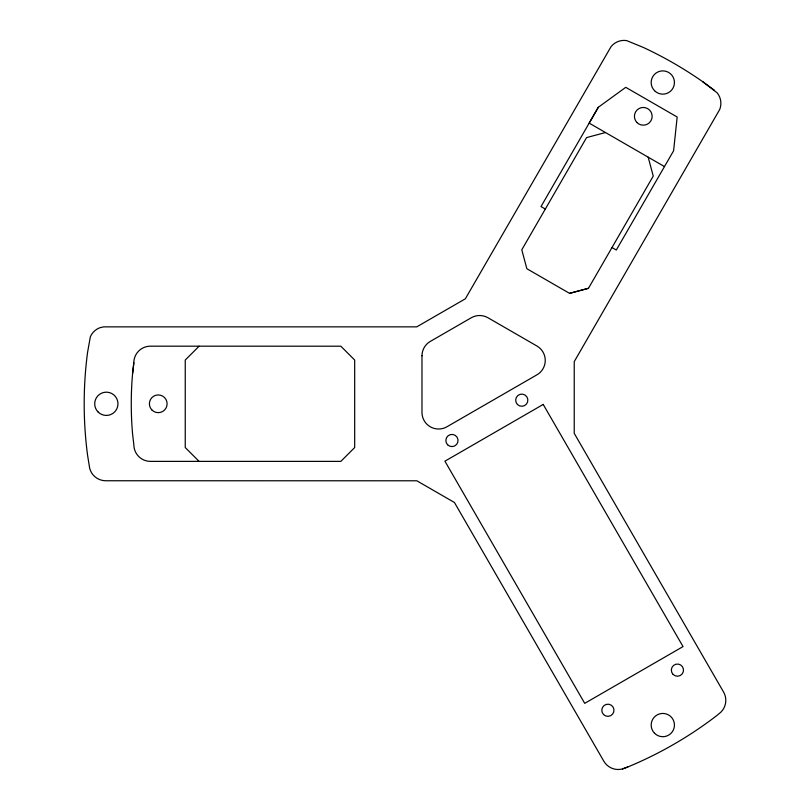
<?xml version="1.0" encoding="UTF-8"?>
<svg xmlns="http://www.w3.org/2000/svg" width="810" height="810" viewBox="0 0 810 810"><rect width="100%" height="100%" fill="white"/><g stroke="black" fill="none" stroke-linecap="round" stroke-linejoin="round"><path stroke-width="1.21" d="M132.577 373.633L133.812 362.779A16.615 16.615 0 0 1 150.427 346.174L340.838 346.204L354.679 360.045L354.679 447.535L340.838 461.376L150.468 461.376A16.615 16.615 0 0 1 133.852 444.761L132.577 433.957A346.062 346.062 0 0 1 132.577 373.633L133.852 362.819M611.995 247.536L616.299 250.027L673.606 150.771L677.17 117.015L625.745 87.328L598.296 107.295L589.184 123.12L664.473 166.587M598.296 107.295L541.009 206.56L545.322 209.041M605.485 132.526L586.572 137.599L521.792 249.804L526.854 268.717L569.551 293.362L588.465 288.299L653.245 176.084L648.182 157.18M199.088 346.204L185.247 360.045L185.247 447.535L199.088 461.376M622.505 768.933L627.77 766.999A393.133 393.133 0 0 0 716.647 715.686L720.94 712.101A16.615 16.615 0 0 0 723.583 692.054L574.229 433.34L574.229 361.635L719.746 109.401A16.706 16.706 0 0 0 717.204 92.887L702.807 81.759A393.133 393.133 0 0 0 643.464 47.496L626.626 40.591A16.706 16.706 0 0 0 611.044 46.656L465.355 298.799L416.765 326.855L103.528 326.865L99.65 327.807A16.808 16.808 0 0 0 90.366 336.707L87.551 352.482A393.133 393.133 0 0 0 87.551 455.109L89.707 468.443A16.615 16.615 0 0 0 105.756 480.755L416.826 480.786L454.44 502.494L603.825 761.197A16.615 16.615 0 0 0 622.505 768.933L627.77 766.989M569.551 293.362L588.465 288.299M702.807 81.759L714.602 90.396M421.98 355.813L421.98 412.411A16.615 16.615 0 0 0 446.897 426.799L536.949 374.807A16.615 16.615 0 0 0 536.949 346.032L487.934 317.733A16.615 16.615 0 0 0 471.319 317.733L430.282 341.425A16.615 16.615 0 0 0 421.98 355.813M543.216 404.433L444.923 461.184L584.719 703.353L683.033 646.593L543.216 404.433M654.581 90.73A11.623 11.623 0 0 0 674.042 85.516A11.623 11.623 0 0 0 659.796 71.28A11.623 11.623 0 0 0 654.581 90.73M654.591 733.293A11.623 11.623 0 0 0 674.052 728.079A11.623 11.623 0 0 0 659.806 713.833A11.623 11.623 0 0 0 654.591 733.293M98.121 412.017A11.623 11.623 0 0 0 117.572 406.802A11.623 11.623 0 0 0 103.336 392.567A11.623 11.623 0 0 0 98.121 412.017M603.582 714.582A6.095 6.095 0 0 0 613.778 711.848A6.095 6.095 0 0 0 606.315 704.386A6.095 6.095 0 0 0 603.582 714.582M673.11 674.436A6.095 6.095 0 0 0 683.306 671.703A6.095 6.095 0 0 0 675.844 664.24A6.095 6.095 0 0 0 673.11 674.436M447.636 444.811A6.095 6.095 0 0 0 457.832 442.078A6.095 6.095 0 0 0 450.37 434.616A6.095 6.095 0 0 0 447.636 444.811M517.458 404.494A6.095 6.095 0 0 0 527.654 401.77A6.095 6.095 0 0 0 520.192 394.308A6.095 6.095 0 0 0 517.458 404.494M151.986 410.062A8.859 8.859 0 0 0 166.809 406.083A8.859 8.859 0 0 0 155.955 395.24A8.859 8.859 0 0 0 151.986 410.062M637.024 122.583A8.859 8.859 0 0 0 651.847 118.604A8.859 8.859 0 0 0 640.994 107.76A8.859 8.859 0 0 0 637.024 122.583"/></g></svg>
